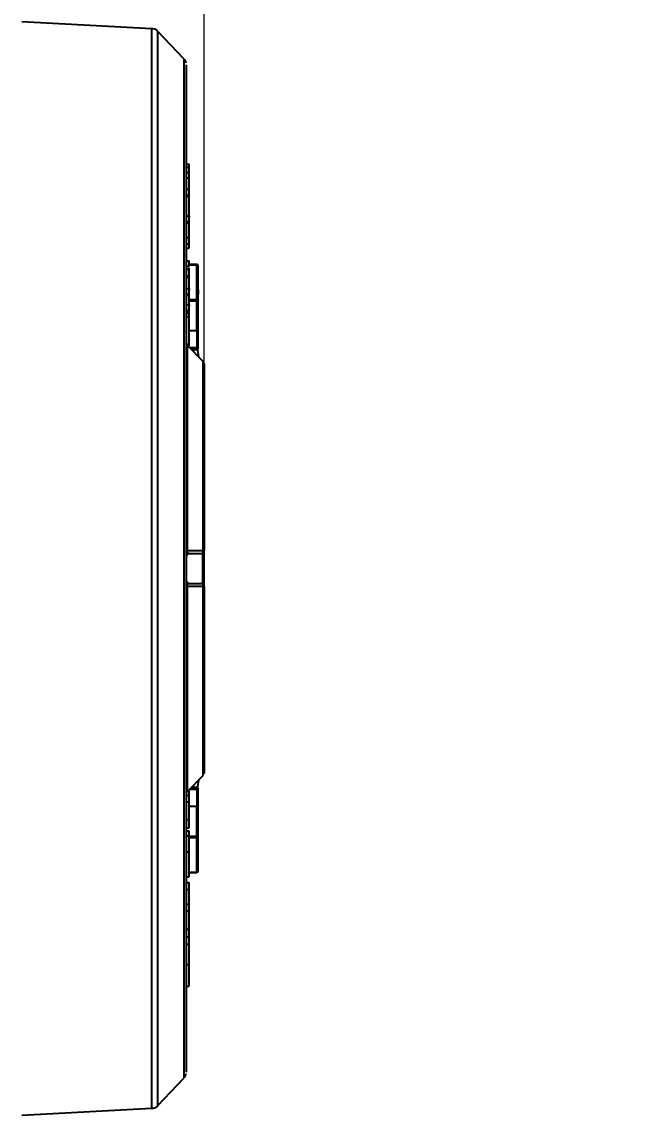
# Model space of a CAD drawing. Header units: millimetres. Extents: x 2085 to 4229, y 754 to 2271.
# Drawn here: x 3389.6 to 3490.6, y 1020.2 to 1203.2 of the extents above; entities that cross this region are included whole.
import ezdxf

# ---------------------------------------------------------------- set-up
doc = ezdxf.new("R2010")
doc.units = ezdxf.units.MM
doc.layers.add('AM_5', color=3, linetype='Continuous', lineweight=25)
doc.styles.add('SLDTEXTSTYLE1', font='txt.shx', dxfattribs={"width": 0.7, "bigfont": 'gbcbig.shx'})
doc.dimstyles.new('SLDDIMSTYLE12$0', dxfattribs={"dimtxt": 12, "dimasz": 10, "dimexe": 0, "dimexo": 0.0625, "dimgap": 0.875, "dimtad": 1, "dimdec": 1, "dimlfac": 1.8, "dimrnd": 1e-09, "dimzin": 12, "dimdsep": 46, "dimtxsty": 'SLDTEXTSTYLE1', "dimcen": 0.09, "dimdle": 8.16, "dimclrd": 3, "dimclre": 3, "dimadec": 0, "dimazin": 3, "dimtfac": 1, "dimtdec": 1, "dimtofl": 0, "dimtmove": 0, "dimatfit": 3, "dimfxl": 0, "dimfrac": 2, "dimtolj": 1, "dimlwd": 5, "dimlwe": 5, "dimarcsym": 0})

# ---------------------------------------------------------------- blocks, each defined once
blk = doc.blocks.new('*D53')
at = {"layer": 'AM_5', "color": 3, "lineweight": 5, "transparency": 16777216}
blk.add_line((3248.09, 1223.19), (3248.09, 1296.89), dxfattribs=at)
at = {"layer": 'AM_5', "color": 3, "linetype": 'Continuous', "lineweight": 5, "transparency": 16777216}
for p, q in [((3258.09, 1296.89), (3410.09, 1296.89)), ((3420.09, 1146.04), (3420.09, 1296.89))]:
    blk.add_line(p, q, dxfattribs=at)
at = {"layer": 'AM_5', "color": 3, "transparency": 16777216}
for points in [[(3258.09, 1298.55), (3258.09, 1295.22), (3248.09, 1296.89)], [(3410.09, 1298.55), (3410.09, 1295.22), (3420.09, 1296.89)]]:
    blk.add_solid(points, dxfattribs=at)
at = {"layer": 'Defpoints', "color": 0, "transparency": 16777216}
for p in [(3420.09, 1296.89), (3248.09, 1223.13), (3420.09, 1145.98)]:
    blk.add_point(p, dxfattribs=at)
at = {"layer": 'AM_5', "color": 0, "transparency": 16777216, "insert": (3329.62, 1303.76), "char_height": 12, "attachment_point": 5, "style": 'SLDTEXTSTYLE1'}
blk.add_mtext('\\A1;175', dxfattribs=at)
blk = doc.blocks.new('*D54')
at = {"layer": 'AM_5', "color": 3, "lineweight": 5, "transparency": 16777216}
blk.add_line((3419.64, 1223.19), (3419.64, 1267.41), dxfattribs=at)
at = {"layer": 'AM_5', "color": 3, "linetype": 'Continuous', "lineweight": 5, "transparency": 16777216}
for p, q in [((3429.64, 1267.41), (3581.64, 1267.41)), ((3591.64, 1146.04), (3591.64, 1267.41))]:
    blk.add_line(p, q, dxfattribs=at)
at = {"layer": 'AM_5', "color": 3, "transparency": 16777216}
for points in [[(3429.64, 1269.08), (3429.64, 1265.75), (3419.64, 1267.41)], [(3581.64, 1269.08), (3581.64, 1265.75), (3591.64, 1267.41)]]:
    blk.add_solid(points, dxfattribs=at)
at = {"layer": 'Defpoints', "color": 0, "transparency": 16777216}
for p in [(3591.64, 1267.41), (3419.64, 1223.13), (3591.64, 1145.98)]:
    blk.add_point(p, dxfattribs=at)
at = {"layer": 'AM_5', "color": 0, "transparency": 16777216, "insert": (3492.38, 1274.29), "char_height": 12, "attachment_point": 5, "style": 'SLDTEXTSTYLE1'}
blk.add_mtext('\\A1;195', dxfattribs=at)

msp = doc.modelspace()

# ---------------------------------------------------------------- linework, layer by layer
at = {"color": 7, "linetype": 'Continuous', "lineweight": 25}
for p, q in [((3411.342, 1202.025), (3389.613, 1203.164)), ((3416.675, 1197.004), (3412.351, 1201.56)), ((3417.087, 1179.375), (3417.587, 1179.375)), ((3417.087, 1178.864), (3417.587, 1178.864)), ((3417.587, 1178.864), (3417.587, 1179.375)), ((3417.587, 1178.035), (3417.587, 1178.864)), ((3417.087, 1178.035), (3417.587, 1178.035)), ((3417.087, 1177.971), (3417.587, 1177.971)), ((3417.087, 1177.077), (3417.587, 1177.077)), ((3417.587, 1177.077), (3417.587, 1177.971)), ((3417.087, 1175.162), (3417.587, 1175.162)), ((3417.587, 1174.141), (3417.587, 1175.162)), ((3417.087, 1174.141), (3417.587, 1174.141)), ((3417.087, 1174.014), (3417.587, 1174.014)), ((3417.587, 1174.269), (3417.587, 1174.264)), ((3417.587, 1174.014), (3417.587, 1174.141)), ((3417.587, 1170.695), (3417.587, 1174.014)), ((3417.087, 1170.695), (3417.587, 1170.695)), ((3417.087, 1169.673), (3417.587, 1169.673)), ((3417.087, 1169.546), (3417.587, 1169.546)), ((3417.587, 1169.673), (3417.587, 1170.695)), ((3417.587, 1169.546), (3417.587, 1169.673)), ((3417.587, 1167.057), (3417.587, 1169.546)), ((3417.087, 1167.057), (3417.587, 1167.057)), ((3417.087, 1166.035), (3417.587, 1166.035)), ((3417.587, 1166.035), (3417.587, 1167.057)), ((3417.587, 1165.27), (3417.587, 1166.035)), ((3417.087, 1165.27), (3417.587, 1165.27)), ((3417.087, 1163.163), (3417.587, 1163.163)), ((3417.087, 1162.27), (3417.587, 1162.27)), ((3417.587, 1162.27), (3417.587, 1163.163)), ((3418.887, 1162.534), (3417.587, 1162.534)), ((3417.587, 1162.5), (3418.887, 1162.5)), ((3417.087, 1161.759), (3417.587, 1161.759)), ((3417.087, 1160.674), (3417.587, 1160.674)), ((3417.087, 1160.483), (3417.587, 1160.483)), ((3417.087, 1160.419), (3417.587, 1160.419)), ((3417.587, 1160.674), (3417.587, 1161.759)), ((3417.587, 1160.483), (3417.587, 1160.674)), ((3417.587, 1158.568), (3417.587, 1160.419)), ((3417.087, 1158.568), (3417.587, 1158.568)), ((3417.587, 1157.611), (3417.587, 1158.568)), ((3419.087, 1158.31), (3419.087, 1157.545)), ((3417.087, 1157.611), (3417.587, 1157.611)), ((3417.087, 1157.419), (3417.587, 1157.419)), ((3417.587, 1157.419), (3417.587, 1157.611)), ((3417.587, 1155.823), (3417.587, 1157.419)), ((3417.587, 1156.719), (3418.887, 1156.719)), ((3417.587, 1156.465), (3418.887, 1156.465)), ((3418.887, 1151.533), (3418.887, 1156.465)), ((3419.087, 1151.674), (3419.087, 1156.607)), ((3417.087, 1155.823), (3417.587, 1155.823)), ((3417.087, 1154.866), (3417.587, 1154.866)), ((3417.587, 1154.675), (3417.087, 1154.675)), ((3417.087, 1154.547), (3417.587, 1154.547)), ((3417.587, 1154.866), (3417.587, 1155.823)), ((3417.587, 1154.675), (3417.587, 1154.866)), ((3417.587, 1154.547), (3417.587, 1154.675)), ((3417.587, 1154.483), (3417.587, 1154.547)), ((3417.587, 1154.419), (3417.587, 1154.483)), ((3417.087, 1154.419), (3417.587, 1154.419)), ((3417.087, 1153.845), (3417.587, 1153.845)), ((3417.587, 1153.845), (3417.587, 1154.419)), ((3417.587, 1151.533), (3418.887, 1151.533)), ((3417.087, 1149.249), (3417.587, 1149.249)), ((3419.941, 1146.331), (3417.234, 1149.038)), ((3417.587, 1148.93), (3417.587, 1149.249)), ((3417.341, 1148.93), (3417.587, 1148.93)), ((3418.887, 1148.608), (3417.664, 1148.608)), ((3417.917, 1148.355), (3418.887, 1148.355)), ((3417.92, 1148.351), (3418.887, 1148.351)), ((3418.284, 1147.988), (3418.284, 1148.351)), ((3418.287, 1147.985), (3418.287, 1148.351)), ((3418.887, 1148.351), (3418.887, 1148.355)), ((3420.048, 1140.317), (3420.023, 1140.244)), ((3420.042, 1140.284), (3420.06, 1140.347)), ((3420.064, 1140.36), (3420.07, 1140.383)), ((3417.234, 1114.713), (3419.941, 1114.715)), ((3419.941, 1114.715), (3419.941, 1115.198)), ((3417.587, 1114.185), (3419.587, 1114.185)), ((3417.466, 1109.155), (3417.587, 1109.185)), ((3417.587, 1109.185), (3419.587, 1109.185)), ((3419.941, 1108.654), (3417.234, 1108.656)), ((3419.941, 1107.723), (3419.941, 1108.654)), ((3420.07, 1085.836), (3420.081, 1085.838)), ((3420.023, 1083.125), (3420.048, 1083.052)), ((3420.06, 1083.022), (3420.042, 1083.085)), ((3420.087, 1082.84), (3420.063, 1083.014)), ((3420.07, 1082.986), (3420.064, 1083.009)), ((3417.234, 1074.331), (3419.941, 1077.038)), ((3418.972, 1074.877), (3419.19, 1076.287)), ((3417.587, 1073.76), (3417.587, 1074.684)), ((3417.663, 1074.76), (3418.887, 1074.76)), ((3418.887, 1075.013), (3417.916, 1075.013)), ((3418.887, 1075.017), (3417.92, 1075.017)), ((3418.284, 1075.017), (3418.284, 1075.381)), ((3418.287, 1075.017), (3418.287, 1075.384)), ((3418.887, 1075.013), (3418.887, 1075.017)), ((3417.087, 1073.76), (3417.587, 1073.76)), ((3417.087, 1072.615), (3417.587, 1072.615)), ((3417.587, 1072.615), (3417.587, 1073.76)), ((3417.587, 1069.597), (3417.587, 1072.615)), ((3418.887, 1071.835), (3417.587, 1071.835)), ((3418.887, 1066.903), (3418.887, 1071.835)), ((3419.087, 1066.761), (3419.087, 1071.694)), ((3417.587, 1069.597), (3417.087, 1069.597)), ((3417.087, 1068.308), (3417.587, 1068.308)), ((3417.087, 1067.783), (3417.587, 1067.783)), ((3417.087, 1066.936), (3417.587, 1066.936)), ((3417.587, 1066.936), (3417.587, 1067.783)), ((3417.587, 1064.261), (3417.587, 1066.936)), ((3417.587, 1066.903), (3418.887, 1066.903)), ((3419.087, 1063.623), (3419.087, 1066.761)), ((3417.587, 1066.649), (3418.887, 1066.649)), ((3417.087, 1064.261), (3417.587, 1064.261)), ((3419.087, 1061.034), (3419.087, 1063.623)), ((3417.087, 1060.076), (3417.587, 1060.076)), ((3417.587, 1060.868), (3418.887, 1060.868)), ((3417.587, 1060.834), (3418.887, 1060.834)), ((3417.087, 1059.116), (3417.587, 1059.116)), ((3417.087, 1057.973), (3417.587, 1057.973)), ((3417.587, 1055.512), (3417.587, 1057.973)), ((3417.087, 1055.512), (3417.587, 1055.512)), ((3417.087, 1054.367), (3417.587, 1054.367)), ((3417.587, 1054.367), (3417.587, 1055.512)), ((3417.587, 1051.349), (3417.587, 1054.367)), ((3417.087, 1051.349), (3417.587, 1051.349)), ((3417.087, 1050.07), (3417.587, 1050.07)), ((3417.087, 1048.826), (3417.587, 1048.826)), ((3417.087, 1045.417), (3417.587, 1045.417)), ((3417.587, 1041.805), (3417.587, 1045.417)), ((3417.087, 1041.805), (3417.587, 1041.805)), ((3412.351, 1021.809), (3416.675, 1026.365)), ((3389.613, 1020.205), (3411.342, 1021.344))]:
    msp.add_line(p, q, dxfattribs=at)
at = {"color": 7, "linetype": 'Continuous', "lineweight": 25, "flags": 128}
for points in [[(3411.342, 1021.344), (3411.342, 1021.352), (3411.342, 1021.604), (3411.342, 1022.206), (3411.342, 1023.155), (3411.342, 1024.447), (3411.342, 1026.077), (3411.342, 1028.039), (3411.342, 1030.326), (3411.342, 1032.928), (3411.342, 1035.835), (3411.342, 1039.037), (3411.342, 1042.52), (3411.342, 1046.272), (3411.342, 1050.277), (3411.342, 1054.52), (3411.342, 1058.985), (3411.342, 1063.655), (3411.342, 1068.51), (3411.342, 1073.534), (3411.342, 1078.705), (3411.342, 1084.004), (3411.342, 1089.41), (3411.342, 1094.902), (3411.342, 1100.46), (3411.342, 1106.061), (3411.342, 1111.685), (3411.342, 1117.308), (3411.342, 1122.909), (3411.342, 1128.467), (3411.342, 1133.959), (3411.342, 1139.365), (3411.342, 1144.664), (3411.342, 1149.835), (3411.342, 1154.859), (3411.342, 1159.714), (3411.342, 1164.384), (3411.342, 1168.849), (3411.342, 1173.092), (3411.342, 1177.097), (3411.342, 1180.849), (3411.342, 1184.332), (3411.342, 1187.534), (3411.342, 1190.441), (3411.342, 1193.043), (3411.342, 1195.33), (3411.342, 1197.292), (3411.342, 1198.922), (3411.342, 1200.214), (3411.342, 1201.163), (3411.342, 1201.765), (3411.342, 1202.017), (3411.342, 1202.025)], [(3412.351, 1021.809), (3412.351, 1021.821), (3412.351, 1022.093), (3412.351, 1022.726), (3412.351, 1023.718), (3412.351, 1025.063), (3412.352, 1026.757), (3412.352, 1028.793), (3412.352, 1031.162), (3412.352, 1033.856), (3412.352, 1036.863), (3412.352, 1040.172), (3412.352, 1043.768), (3412.352, 1047.637), (3412.352, 1051.765), (3412.352, 1056.133), (3412.352, 1060.726), (3412.352, 1065.523), (3412.352, 1070.506), (3412.352, 1075.655), (3412.352, 1080.949), (3412.352, 1086.367), (3412.352, 1091.887), (3412.352, 1097.486), (3412.352, 1103.142), (3412.352, 1108.833), (3412.352, 1114.536), (3412.352, 1120.227), (3412.352, 1125.883), (3412.352, 1131.482), (3412.352, 1137.002), (3412.352, 1142.42), (3412.352, 1147.714), (3412.352, 1152.863), (3412.352, 1157.846), (3412.352, 1162.643), (3412.352, 1167.236), (3412.352, 1171.604), (3412.352, 1175.732), (3412.352, 1179.601), (3412.352, 1183.197), (3412.352, 1186.506), (3412.352, 1189.513), (3412.352, 1192.207), (3412.352, 1194.576), (3412.352, 1196.612), (3412.351, 1198.306), (3412.351, 1199.651), (3412.351, 1200.643), (3412.351, 1201.276), (3412.351, 1201.548), (3412.351, 1201.56)], [(3416.675, 1197.004), (3416.675, 1196.996), (3416.675, 1196.742), (3416.675, 1196.131), (3416.675, 1195.164), (3416.675, 1193.845), (3416.675, 1192.181), (3416.675, 1190.178), (3416.675, 1187.844), (3416.675, 1185.19), (3416.675, 1182.226), (3416.675, 1178.965), (3416.675, 1175.422), (3416.675, 1171.609), (3416.676, 1167.545), (3416.676, 1163.245), (3416.676, 1158.729), (3416.676, 1154.014), (3416.676, 1149.121), (3416.676, 1144.071), (3416.676, 1138.884), (3416.676, 1133.583), (3416.676, 1128.19), (3416.676, 1122.727), (3416.676, 1117.217), (3416.676, 1111.685), (3416.676, 1106.152), (3416.676, 1100.642), (3416.676, 1095.18), (3416.676, 1089.786), (3416.676, 1084.485), (3416.676, 1079.298), (3416.676, 1074.248), (3416.676, 1069.355), (3416.676, 1064.64), (3416.676, 1060.124), (3416.676, 1055.824), (3416.675, 1051.76), (3416.675, 1047.947), (3416.675, 1044.404), (3416.675, 1041.143), (3416.675, 1038.179), (3416.675, 1035.525), (3416.675, 1033.191), (3416.675, 1031.188), (3416.675, 1029.524), (3416.675, 1028.205), (3416.675, 1027.238), (3416.675, 1026.627), (3416.675, 1026.373), (3416.675, 1026.365)], [(3418.887, 1162.5), (3418.887, 1162.517), (3418.887, 1162.528), (3418.887, 1162.534), (3418.887, 1162.534)], [(3418.887, 1156.719), (3418.887, 1157.557), (3418.887, 1158.365), (3418.887, 1159.143), (3418.887, 1159.887), (3418.887, 1160.596), (3418.887, 1161.269), (3418.887, 1161.904), (3418.887, 1162.5)], [(3418.887, 1156.719), (3418.926, 1156.717), (3418.964, 1156.71), (3418.998, 1156.7), (3419.028, 1156.686), (3419.053, 1156.669), (3419.072, 1156.65), (3419.083, 1156.629), (3419.087, 1156.607)], [(3418.887, 1156.465), (3418.887, 1156.492), (3418.887, 1156.522), (3418.887, 1156.554), (3418.887, 1156.588), (3418.887, 1156.622), (3418.887, 1156.656), (3418.887, 1156.689), (3418.887, 1156.719)], [(3418.887, 1151.533), (3418.887, 1151.235), (3418.887, 1150.906), (3418.887, 1150.55), (3418.887, 1150.175), (3418.887, 1149.786), (3418.887, 1149.391), (3418.887, 1148.996), (3418.887, 1148.608)], [(3417.234, 1149.038), (3417.234, 1148.957), (3417.234, 1148.514), (3417.234, 1147.691), (3417.234, 1146.496), (3417.234, 1144.941), (3417.234, 1143.043), (3417.234, 1140.82), (3417.234, 1138.297), (3417.234, 1135.499), (3417.234, 1132.454), (3417.234, 1129.195), (3417.234, 1125.756), (3417.234, 1122.17), (3417.234, 1118.477), (3417.234, 1114.713)], [(3418.887, 1148.413), (3418.887, 1148.433), (3418.887, 1148.455), (3418.887, 1148.479), (3418.887, 1148.504), (3418.887, 1148.53), (3418.887, 1148.556), (3418.887, 1148.582), (3418.887, 1148.608)], [(3418.887, 1148.355), (3418.887, 1148.356), (3418.887, 1148.359), (3418.887, 1148.364), (3418.887, 1148.371), (3418.887, 1148.379), (3418.887, 1148.389), (3418.887, 1148.401), (3418.887, 1148.413)], [(3419.191, 1147.081), (3419.052, 1148.221), (3419.024, 1148.406)], [(3419.941, 1115.198), (3419.941, 1118.18), (3419.941, 1121.579), (3419.941, 1124.877), (3419.941, 1128.04), (3419.941, 1131.037), (3419.941, 1133.836), (3419.941, 1136.409), (3419.941, 1138.731), (3419.941, 1140.776), (3419.941, 1142.525), (3419.941, 1143.96), (3419.941, 1145.066), (3419.941, 1145.831), (3419.941, 1146.248), (3419.941, 1146.331)], [(3419.798, 1114.231), (3419.798, 1111.685), (3419.798, 1109.137)], [(3417.234, 1108.656), (3417.234, 1104.892), (3417.234, 1101.199), (3417.234, 1097.613), (3417.234, 1094.174), (3417.234, 1090.915), (3417.234, 1087.87), (3417.234, 1085.072), (3417.234, 1082.549), (3417.234, 1080.326), (3417.234, 1078.428), (3417.234, 1076.873), (3417.234, 1075.678), (3417.234, 1074.855), (3417.234, 1074.412), (3417.234, 1074.331)], [(3419.941, 1077.038), (3419.941, 1077.121), (3419.941, 1077.538), (3419.941, 1078.303), (3419.941, 1079.409), (3419.941, 1080.844), (3419.941, 1082.593), (3419.941, 1084.638), (3419.941, 1086.96), (3419.941, 1089.533), (3419.941, 1092.332), (3419.941, 1095.329), (3419.941, 1098.492), (3419.941, 1101.79), (3419.941, 1105.189), (3419.941, 1107.723)], [(3418.887, 1074.955), (3418.887, 1074.968), (3418.887, 1074.979), (3418.887, 1074.989), (3418.887, 1074.997), (3418.887, 1075.004), (3418.887, 1075.009), (3418.887, 1075.012), (3418.887, 1075.013)], [(3418.887, 1074.76), (3418.887, 1074.786), (3418.887, 1074.812), (3418.887, 1074.838), (3418.887, 1074.864), (3418.887, 1074.889), (3418.887, 1074.913), (3418.887, 1074.935), (3418.887, 1074.955)], [(3418.887, 1074.76), (3418.887, 1074.372), (3418.887, 1073.977), (3418.887, 1073.582), (3418.887, 1073.194), (3418.887, 1072.818), (3418.887, 1072.463), (3418.887, 1072.133), (3418.887, 1071.835)], [(3418.887, 1066.649), (3418.887, 1066.679), (3418.887, 1066.712), (3418.887, 1066.746), (3418.887, 1066.78), (3418.887, 1066.814), (3418.887, 1066.847), (3418.887, 1066.876), (3418.887, 1066.903)], [(3418.887, 1066.649), (3418.926, 1066.651), (3418.964, 1066.658), (3418.998, 1066.668), (3419.028, 1066.682), (3419.053, 1066.699), (3419.072, 1066.718), (3419.083, 1066.739), (3419.087, 1066.761)], [(3418.887, 1060.868), (3418.887, 1061.464), (3418.887, 1062.099), (3418.887, 1062.772), (3418.887, 1063.481), (3418.887, 1064.225), (3418.887, 1065.003), (3418.887, 1065.811), (3418.887, 1066.649)], [(3418.887, 1060.892), (3418.887, 1060.87), (3418.887, 1060.853), (3418.887, 1060.841), (3418.887, 1060.835), (3418.887, 1060.834)], [(3418.887, 1060.834), (3418.887, 1060.834), (3418.887, 1060.84), (3418.887, 1060.851), (3418.887, 1060.868)]]:
    msp.add_lwpolyline(points, dxfattribs=at)
at = {"color": 7, "linetype": 'Continuous', "lineweight": 25}
for centre, radius, start, end in [((3418.903, 1162.316), 0.185, 5.85572, 94.84996), ((3418.912, 1156.642), 0.179, 261.95044, 348.57855), ((3418.912, 1151.71), 0.179, 261.95044, 348.57855), ((3418.933, 1148.381), 0.232, 48.45882, 101.56135), ((3418.887, 1148.555), 0.2, 269.98753, 359.98753), ((3418.887, 1148.551), 0.2, 270, 360), ((3419.587, 1114.685), 0.5, 270, 360), ((3419.959, 1114.439), 0.277, 62.37638, 93.77215), ((3417.587, 1113.685), 0.5, 89.99997, 180), ((3417.587, 1109.685), 0.5, 180, 270.00004), ((3419.587, 1108.685), 0.5, 360, 90), ((3419.959, 1108.93), 0.277, 266.22785, 297.62362), ((3418.887, 1074.817), 0.2, 360, 90), ((3418.887, 1074.813), 0.2, 0.01246, 90.01247), ((3418.933, 1074.987), 0.232, 258.43864, 311.54119), ((3418.912, 1071.658), 0.179, 11.42145, 98.04956), ((3418.912, 1066.726), 0.179, 11.42145, 98.04956), ((3418.903, 1061.053), 0.185, 265.15004, 354.14429)]:
    msp.add_arc(centre, radius, start, end, dxfattribs=at)
for points, knots in [([(3412.358, 1201.531), (3412.32, 1201.577), (3412.178, 1201.752), (3411.831, 1201.951), (3411.51, 1201.993), (3411.354, 1202.014)], [0, 0, 0, 0, 0.1560443, 0.589322, 1, 1, 1, 1]), ([(3417.058, 1196.249), (3417.024, 1196.389), (3416.962, 1196.642), (3416.795, 1196.84), (3416.72, 1196.929)], [0, 0, 0, 0, 0.5529909, 1, 1, 1, 1]), ([(3417.087, 1195.964), (3417.087, 1195.906), (3417.087, 1195.791), (3417.087, 1194.434), (3417.087, 1192.223), (3417.087, 1189.1), (3417.087, 1185.121), (3417.087, 1180.325), (3417.087, 1174.767), (3417.087, 1168.508), (3417.087, 1161.618), (3417.088, 1154.173), (3417.088, 1146.256), (3417.088, 1137.955), (3417.088, 1129.362), (3417.088, 1120.573), (3417.088, 1114.647), (3417.088, 1111.685)], [0, 0, 0, 0, 0.0663505, 0.1330398, 0.199729, 0.2664183, 0.3331075, 0.3997968, 0.466486, 0.5331753, 0.5998645, 0.6665538, 0.733243, 0.7999323, 0.8666215, 0.9333108, 1, 1, 1, 1]), ([(3417.587, 1175.162), (3417.587, 1175.424), (3417.587, 1175.881), (3417.587, 1176.431), (3417.587, 1176.75), (3417.587, 1176.891), (3417.587, 1176.961), (3417.587, 1177.022), (3417.587, 1177.059), (3417.587, 1177.077)], [0, 0, 0, 0, 0.4018451, 0.700925, 0.8501447, 0.9000038, 0.92545, 0.9625731, 1, 1, 1, 1]), ([(3417.587, 1170.567), (3417.587, 1171.023), (3417.587, 1171.86), (3417.587, 1172.682), (3417.587, 1173.056)], [0, 0, 0, 0, 0.5444227, 1, 1, 1, 1]), ([(3417.587, 1170.695), (3417.587, 1170.677), (3417.587, 1170.641), (3417.587, 1170.583), (3417.587, 1170.525), (3417.587, 1170.496), (3417.587, 1170.499), (3417.587, 1170.499)], [0, 0, 0, 0, 0.1133857, 0.2261004, 0.4521085, 0.9035522, 1, 1, 1, 1]), ([(3417.587, 1161.759), (3417.587, 1161.774), (3417.587, 1161.863), (3417.587, 1161.949), (3417.587, 1162.021)], [0, 0, 0, 0, 0.1741084, 1, 1, 1, 1]), ([(3419.072, 1162.388), (3419.07, 1162.399), (3419.066, 1162.42), (3419.051, 1162.449), (3419.031, 1162.475), (3419.006, 1162.496), (3418.977, 1162.514), (3418.947, 1162.526), (3418.916, 1162.533), (3418.897, 1162.534), (3418.887, 1162.534)], [0, 0, 0, 0, 0.1371732, 0.2714331, 0.4024836, 0.5300389, 0.6538238, 0.7735757, 0.8890458, 1, 1, 1, 1]), ([(3417.587, 1158.568), (3417.587, 1158.543), (3417.587, 1158.506), (3417.587, 1158.455), (3417.587, 1158.41), (3417.587, 1158.36), (3417.587, 1158.283), (3417.587, 1158.23), (3417.587, 1158.241), (3417.587, 1158.249)], [0, 0, 0, 0, 0.0628935, 0.0931861, 0.1255191, 0.1834586, 0.2508615, 0.5002621, 1, 1, 1, 1]), ([(3417.587, 1155.823), (3417.587, 1155.808), (3417.587, 1155.781), (3417.587, 1155.742), (3417.587, 1155.709), (3417.587, 1155.654), (3417.587, 1155.594), (3417.587, 1155.56), (3417.587, 1155.565), (3417.587, 1155.567)], [0, 0, 0, 0, 0.0518131, 0.0882956, 0.1299462, 0.1775457, 0.3534829, 0.7059159, 1, 1, 1, 1]), ([(3417.587, 1149.249), (3417.587, 1149.769), (3417.587, 1150.797), (3417.587, 1152.342), (3417.587, 1153.34), (3417.587, 1153.845)], [0, 0, 0, 0, 0.3347977, 0.6633059, 1, 1, 1, 1]), ([(3419.087, 1148.555), (3419.087, 1148.827), (3419.087, 1149.382), (3419.087, 1150.234), (3419.087, 1151.035), (3419.087, 1151.464), (3419.087, 1151.674)], [0, 0, 0, 0, 0.245589, 0.5, 0.754411, 1, 1, 1, 1]), ([(3420.087, 1145.977), (3420.087, 1145.933), (3420.087, 1145.843), (3420.087, 1145.1), (3420.087, 1143.664), (3420.087, 1141.118), (3420.087, 1137.575), (3420.087, 1133.849), (3420.087, 1130.31), (3420.087, 1126.537), (3420.087, 1122.626), (3420.087, 1118.675), (3420.087, 1116.002), (3420.087, 1114.685)], [0, 0, 0, 0, 0.0782769, 0.15871, 0.2411685, 0.3693291, 0.4998887, 0.586965, 0.6733385, 0.7588314, 0.8412717, 0.9217141, 1, 1, 1, 1]), ([(3420.087, 1140.529), (3420.087, 1140.662), (3420.087, 1140.926), (3420.087, 1141.287), (3420.087, 1141.623), (3420.087, 1141.931), (3420.087, 1142.21), (3420.087, 1142.46), (3420.087, 1142.611), (3420.087, 1142.714), (3420.087, 1142.83), (3420.087, 1142.984), (3420.087, 1143.125), (3420.087, 1143.331), (3420.087, 1143.37), (3420.087, 1143.402)], [0, 0, 0, 0, 0.0714438, 0.1428837, 0.2143199, 0.285763, 0.3572067, 0.4286378, 0.5000556, 0.5040645, 0.5360484, 0.6252562, 0.6932376, 0.7500931, 1, 1, 1, 1]), ([(3420.018, 1140.24), (3420.035, 1140.278), (3420.076, 1140.37), (3420.083, 1140.47), (3420.087, 1140.529)], [0, 0, 0, 0, 0.4097539, 1, 1, 1, 1]), ([(3420.087, 1140.529), (3420.087, 1140.482), (3420.087, 1140.431), (3420.071, 1140.384), (3420.07, 1140.381)], [0, 0, 0, 0, 0.946273, 1, 1, 1, 1]), ([(3417.217, 1114.272), (3417.239, 1114.257), (3417.297, 1114.217), (3417.401, 1114.216), (3417.466, 1114.215)], [0, 0, 0, 0, 0.3808157, 1, 1, 1, 1]), ([(3417.587, 1114.185), (3417.547, 1114.19), (3417.467, 1114.201), (3417.372, 1114.278), (3417.305, 1114.378), (3417.265, 1114.469), (3417.242, 1114.565), (3417.233, 1114.65), (3417.234, 1114.692), (3417.234, 1114.713)], [0, 0, 0, 0, 0.2865456, 0.5610687, 0.6891901, 0.8054766, 0.906505, 0.9531764, 1, 1, 1, 1]), ([(3419.587, 1114.185), (3419.634, 1114.192), (3419.707, 1114.203), (3419.791, 1114.272), (3419.85, 1114.342), (3419.894, 1114.426), (3419.935, 1114.55), (3419.939, 1114.65), (3419.941, 1114.715)], [0, 0, 0, 0, 0.238585, 0.3787456, 0.4999975, 0.6362115, 0.761415, 1, 1, 1, 1]), ([(3417.088, 1111.685), (3417.088, 1108.722), (3417.088, 1102.796), (3417.088, 1094.007), (3417.088, 1085.414), (3417.088, 1077.113), (3417.088, 1069.196), (3417.087, 1061.751), (3417.087, 1054.861), (3417.087, 1048.602), (3417.087, 1043.044), (3417.087, 1038.248), (3417.087, 1034.269), (3417.087, 1031.146), (3417.087, 1028.935), (3417.087, 1027.578), (3417.087, 1027.462), (3417.087, 1027.405)], [0, 0, 0, 0, 0.066684, 0.133368, 0.200052, 0.266736, 0.33342, 0.400104, 0.466788, 0.533472, 0.600156, 0.66684, 0.7335241, 0.8002081, 0.8668921, 0.9335761, 1, 1, 1, 1]), ([(3417.466, 1109.155), (3417.402, 1109.153), (3417.297, 1109.152), (3417.239, 1109.112), (3417.217, 1109.097)], [0, 0, 0, 0, 0.6187385, 1, 1, 1, 1]), ([(3417.234, 1108.656), (3417.234, 1108.677), (3417.233, 1108.719), (3417.242, 1108.804), (3417.265, 1108.9), (3417.305, 1108.991), (3417.372, 1109.092), (3417.428, 1109.129), (3417.466, 1109.155)], [0, 0, 0, 0, 0.06574553, 0.13122986, 0.27289447, 0.43590199, 0.61544419, 1, 1, 1, 1]), ([(3419.941, 1108.654), (3419.939, 1108.719), (3419.935, 1108.819), (3419.894, 1108.943), (3419.85, 1109.027), (3419.791, 1109.097), (3419.707, 1109.166), (3419.634, 1109.177), (3419.587, 1109.185)], [0, 0, 0, 0, 0.2385849, 0.3638389, 0.5000025, 0.6213043, 0.7614151, 1, 1, 1, 1]), ([(3420.087, 1108.685), (3420.087, 1107.323), (3420.087, 1104.599), (3420.087, 1100.627), (3420.087, 1096.811), (3420.087, 1093.21), (3420.087, 1089.874), (3420.087, 1086.851), (3420.087, 1084.185), (3420.087, 1081.914), (3420.087, 1080.073), (3420.087, 1078.678), (3420.087, 1077.789), (3420.087, 1077.377), (3420.087, 1077.434), (3420.087, 1077.449)], [0, 0, 0, 0, 0.0808771, 0.1617542, 0.24263131, 0.32350841, 0.40438551, 0.48526261, 0.56613971, 0.64701681, 0.72789392, 0.80877102, 0.88964812, 0.97052522, 1, 1, 1, 1]), ([(3420.064, 1083.004), (3420.067, 1082.996), (3420.086, 1082.943), (3420.087, 1082.887), (3420.087, 1082.84)], [0, 0, 0, 0, 0.1486571, 1, 1, 1, 1]), ([(3420.087, 1080.021), (3420.087, 1080.015), (3420.087, 1080), (3420.087, 1080.486), (3420.087, 1081.384), (3420.087, 1082.354), (3420.087, 1082.84)], [0, 0, 0, 0, 0.1673104, 0.4448736, 0.7224368, 1, 1, 1, 1]), ([(3419.087, 1071.694), (3419.087, 1071.904), (3419.087, 1072.333), (3419.087, 1073.134), (3419.087, 1073.987), (3419.087, 1074.541), (3419.087, 1074.813)], [0, 0, 0, 0, 0.245589, 0.5, 0.754411, 1, 1, 1, 1]), ([(3417.587, 1068.308), (3417.587, 1068.395), (3417.587, 1068.57), (3417.587, 1068.872), (3417.587, 1069.268), (3417.587, 1069.465), (3417.587, 1069.597)], [0, 0, 0, 0, 0.1250401, 0.2502359, 0.4998742, 1, 1, 1, 1]), ([(3417.587, 1060.076), (3417.587, 1060.111), (3417.587, 1060.18), (3417.587, 1060.811), (3417.587, 1061.643), (3417.587, 1062.432), (3417.587, 1063.326), (3417.587, 1063.949), (3417.587, 1064.261)], [0, 0, 0, 0, 0.25015941, 0.49958066, 0.62466902, 0.74973011, 0.87480959, 1, 1, 1, 1]), ([(3417.587, 1057.973), (3417.587, 1058.068), (3417.587, 1058.188), (3417.587, 1058.464), (3417.587, 1058.708), (3417.587, 1058.952), (3417.587, 1059.116)], [0, 0, 0, 0, 0.5004596, 0.6283614, 0.7507034, 1, 1, 1, 1]), ([(3417.587, 1050.07), (3417.587, 1050.157), (3417.587, 1050.329), (3417.587, 1050.63), (3417.587, 1051.022), (3417.587, 1051.218), (3417.587, 1051.349)], [0, 0, 0, 0, 0.125077, 0.2502224, 0.4998872, 1, 1, 1, 1]), ([(3417.587, 1048.654), (3417.587, 1048.815), (3417.587, 1049.056), (3417.587, 1049.56), (3417.587, 1049.9), (3417.587, 1050.07)], [0, 0, 0, 0, 0.5005372, 0.7503463, 1, 1, 1, 1]), ([(3417.587, 1045.417), (3417.587, 1045.821), (3417.587, 1046.627), (3417.587, 1047.618), (3417.587, 1048.27), (3417.587, 1048.618), (3417.587, 1048.764), (3417.587, 1048.82), (3417.587, 1048.824), (3417.587, 1048.826)], [0, 0, 0, 0, 0.2503213, 0.4998014, 0.6247836, 0.7496745, 0.8746984, 0.9373467, 1, 1, 1, 1]), ([(3416.772, 1026.494), (3416.806, 1026.535), (3416.901, 1026.649), (3416.989, 1026.855), (3417.044, 1027.018), (3417.056, 1027.094), (3417.056, 1027.098)], [0, 0, 0, 0, 0.2393477, 0.6547521, 0.9846919, 1, 1, 1, 1]), ([(3411.346, 1021.368), (3411.427, 1021.367), (3411.672, 1021.363), (3412.02, 1021.533), (3412.286, 1021.719), (3412.379, 1021.846), (3412.394, 1021.866)], [0, 0, 0, 0, 0.2019411, 0.6071505, 0.9370498, 1, 1, 1, 1])]:
    msp.add_open_spline(points, degree=3, knots=knots, dxfattribs=at)
for points in [[(3419.087, 1156.607), (3419.087, 1157.699), (3419.087, 1159.883), (3419.087, 1161.517), (3419.087, 1162.334)], [(3420.087, 1085.84), (3420.087, 1086.604), (3420.087, 1088.134), (3420.087, 1090.861), (3420.087, 1093.856), (3420.087, 1097.11), (3420.087, 1100.569), (3420.087, 1104.186), (3420.087, 1107.908), (3420.087, 1111.685), (3420.087, 1115.461), (3420.087, 1119.183), (3420.087, 1122.8), (3420.087, 1126.259), (3420.087, 1129.513), (3420.087, 1132.508), (3420.087, 1135.235), (3420.087, 1136.765), (3420.087, 1137.529)]]:
    msp.add_open_spline(points, degree=3, dxfattribs=at)

# ---------------------------------------------------------------- dimensions: what is measured, and where the dimension line sits
at = {"layer": 'AM_5'}
for base, p1, p2, text, picture, middle in [((3420.087, 1296.887), (3248.087, 1223.13), (3420.087, 1145.977), '175', '*D53', (3329.624, 1296.887)), ((3591.636, 1267.415), (3419.635, 1223.13), (3591.636, 1145.977), '195', '*D54', (3492.383, 1267.415))]:
    dim = msp.add_linear_dim(base=base, p1=p1, p2=p2, text=text, dimstyle='SLDDIMSTYLE12$0', override={"dimlfac": 1}, dxfattribs=at)
    dim.commit()
    dim.dimension.update_dxf_attribs({"geometry": picture, "text_midpoint": middle, "dimtype": 160})

doc.saveas('drawing.dxf')
